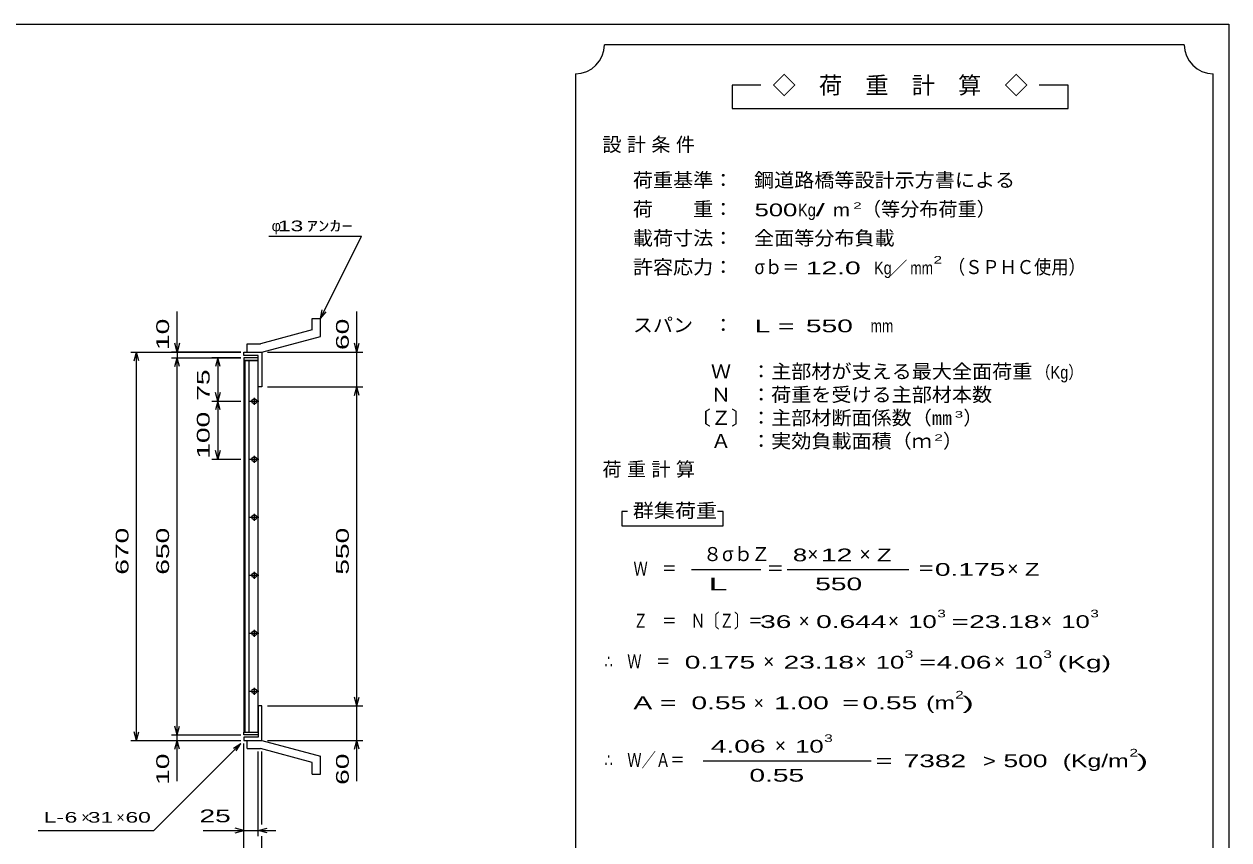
# Model space of a CAD drawing. Units: millimetres, scale not verified. Extents: x -1820 to 1724, y -1285 to 1059.
# Drawn here: x -354 to 1724, y -348 to 1059 of the extents above; entities that cross this region are included whole.
import ezdxf
from ezdxf.enums import TextEntityAlignment as Align

# ---------------------------------------------------------------- set-up
doc = ezdxf.new("R2010")
doc.units = ezdxf.units.MM
doc.header["$LTSCALE"] = 10
for name, color, linetype, lineweight in [('0_2', 150, 'Continuous', 25), ('16', 3, 'Continuous', 25), ('19', 6, 'Continuous', 25), ('22', 2, 'Continuous', 25)]:
    doc.layers.add(name, color=color, linetype=linetype, lineweight=lineweight)
doc.styles.add('ベクトル', font='')
doc.styles.get('ベクトル').set_extended_font_data('ベクトル')

msp = doc.modelspace()

# ---------------------------------------------------------------- linework, layer by layer
at = {"layer": '0_2'}
for p, q in [((-1736, 1059), (1724, 1059)), ((1724, 1059), (1724, -1141))]:
    msp.add_line(p, q, dxfattribs=at)
at = {"layer": '16'}
for p, q in [((49.94, 483.5), (24.94, 483.5)), ((24.94, 483.5), (24.94, 479)), ((24.94, 479), (49.94, 479)), ((24.94, 479), (24.94, -162)), ((49.94, 479), (24.94, 479)), ((26.94, 479), (26.94, -162)), ((33.94, -162), (33.94, 479)), ((49.94, 479), (49.94, 483.5)), ((49.94, -162), (49.94, 479)), ((34.94, 408.5), (50.94, 408.5)), ((44.94, 411.5), (40.94, 411.5)), ((40.94, 405.5), (44.94, 405.5)), ((42.94, 414.5), (42.94, 402.5)), ((42.94, 314.5), (42.94, 302.5)), ((34.94, 308.5), (50.94, 308.5)), ((44.94, 311.5), (40.94, 311.5)), ((40.94, 305.5), (44.94, 305.5)), ((34.94, 208.5), (50.94, 208.5)), ((44.94, 211.5), (40.94, 211.5)), ((42.94, 214.5), (42.94, 202.5)), ((40.94, 205.5), (44.94, 205.5)), ((34.94, 108.5), (50.94, 108.5)), ((44.94, 111.5), (40.94, 111.5)), ((40.94, 105.5), (44.94, 105.5)), ((42.94, 114.5), (42.94, 102.5)), ((34.94, 8.5), (50.94, 8.5)), ((44.94, 11.5), (40.94, 11.5)), ((40.94, 5.5), (44.94, 5.5)), ((42.94, 14.5), (42.94, 2.5)), ((34.94, -91.5), (50.94, -91.5)), ((44.94, -88.5), (40.94, -88.5)), ((40.94, -94.5), (44.94, -94.5)), ((42.94, -85.5), (42.94, -97.5)), ((24.94, -162), (49.94, -162)), ((24.94, -166.5), (24.94, -162)), ((24.94, -162), (49.94, -162)), ((49.94, -162), (49.94, -166.5)), ((49.94, -166.5), (24.94, -166.5))]:
    msp.add_line(p, q, dxfattribs=at)
for centre, radius, start, end in [((40.94, 408.5), 3, 90, 270), ((42.94, 408.5), 4, 46.6, 133.4), ((42.94, 408.5), 4, 226.6, 313.4), ((44.94, 408.5), 3, 270, 90), ((42.94, 308.5), 4, 46.6, 133.4), ((40.94, 308.5), 3, 90, 270), ((42.94, 308.5), 4, 226.6, 313.4), ((44.94, 308.5), 3, 270, 90), ((40.94, 208.5), 3, 90, 270), ((42.94, 208.5), 4, 46.6, 133.4), ((44.94, 208.5), 3, 270, 90), ((42.94, 208.5), 4, 226.6, 313.4), ((40.94, 108.5), 3, 90, 270), ((42.94, 108.5), 4, 46.6, 133.4), ((42.94, 108.5), 4, 226.6, 313.4), ((44.94, 108.5), 3, 270, 90), ((40.94, 8.5), 3, 90, 270), ((42.94, 8.5), 4, 46.6, 133.4), ((42.94, 8.5), 4, 226.6, 313.4), ((44.94, 8.5), 3, 270, 90), ((40.94, -91.5), 3, 90, 270), ((42.94, -91.5), 4, 46.6, 133.4), ((42.94, -91.5), 4, 226.6, 313.4), ((44.94, -91.5), 3, 270, 90)]:
    msp.add_arc(centre, radius, start, end, dxfattribs=at)
at = {"layer": '19'}
for p, q in [((142.94, 551.5), (156.94, 551.5)), ((142.94, 531.5), (142.94, 551.5)), ((156.94, 520.5), (156.94, 551.5)), ((142.94, 531.5), (53.94, 507.5)), ((55.94, 493.5), (156.94, 520.5)), ((30.94, 507.5), (53.94, 507.5)), ((30.94, 493.5), (30.94, 507.5)), ((24.94, 487.5), (24.94, 493.5)), ((24.94, 493.5), (54.94, 493.5)), ((49.94, 487.5), (24.94, 487.5)), ((30.94, 493.5), (55.94, 493.5)), ((49.94, 433.5), (49.94, 487.5)), ((54.94, 493.5), (55.94, 492.5)), ((55.94, 492.5), (55.94, 433.5)), ((55.94, 433.5), (49.94, 433.5)), ((55.94, -116.5), (49.94, -116.5)), ((49.94, -116.5), (49.94, -170.5)), ((55.94, -175.5), (55.94, -116.5)), ((24.94, -170.5), (24.94, -176.5)), ((49.94, -170.5), (24.94, -170.5)), ((24.94, -176.5), (54.94, -176.5)), ((30.94, -176.5), (55.94, -176.5)), ((30.94, -190.5), (30.94, -176.5)), ((54.94, -176.5), (55.94, -175.5)), ((55.94, -176.5), (156.94, -203.5)), ((30.94, -190.5), (53.94, -190.5)), ((142.94, -214.5), (53.94, -190.5)), ((156.94, -234.5), (156.94, -203.5)), ((142.94, -234.5), (142.94, -214.5)), ((142.94, -234.5), (156.94, -234.5))]:
    msp.add_line(p, q, dxfattribs=at)
at = {"layer": '22', "color": 4}
for p, q in [((1646.94, 1023.5), (646.94, 1023.5)), ((596.94, 973.5), (596.94, -576.5)), ((1696.94, -576.5), (1696.94, 973.5)), ((916.94, 953.5), (866.94, 953.5)), ((866.94, 953.5), (866.94, 913.5)), ((1446.94, 953.5), (1396.94, 953.5)), ((1446.94, 913.5), (1446.94, 953.5)), ((866.94, 913.5), (1446.94, 913.5)), ((67.94, 693.5), (227.94, 693.5)), ((156.94, 551.5), (227.94, 693.5)), ((-90.06, 493.5), (-90.06, 563.5)), ((156.94, 551.5), (159.94, 566.1)), ((156.94, 551.5), (166.94, 562.5)), ((219.94, 493.5), (219.94, 563.5)), ((-90.06, 493.5), (-94.06, 508.5)), ((-86.06, 508.5), (-90.06, 493.5)), ((219.94, 493.5), (215.94, 508.5)), ((219.94, 493.5), (223.94, 508.5)), ((-170.06, 493.5), (19.94, 493.5)), ((-164.06, 478.5), (-160.06, 493.5)), ((-156.06, 478.5), (-160.06, 493.5)), ((-160.06, -176.5), (-160.06, 493.5)), ((19.94, 493.5), (-100.06, 493.5)), ((-100.06, 483.5), (19.94, 483.5)), ((-94.06, 468.5), (-90.06, 483.5)), ((-90.06, 493.5), (-90.06, 483.5)), ((-86.06, 468.5), (-90.06, 483.5)), ((-90.06, -166.5), (-90.06, 483.5)), ((19.94, 483.5), (-30.06, 483.5)), ((-20.06, 483.5), (-24.06, 468.5)), ((-16.06, 468.5), (-20.06, 483.5)), ((-20.06, 483.5), (-20.06, 408.5)), ((65.94, 493.5), (229.94, 493.5)), ((219.94, 433.5), (219.94, 493.5)), ((-20.06, 408.5), (-24.06, 423.5)), ((-16.06, 423.5), (-20.06, 408.5)), ((65.94, 433.5), (229.94, 433.5)), ((215.94, 418.5), (219.94, 433.5)), ((223.94, 418.5), (219.94, 433.5)), ((219.94, -116.5), (219.94, 433.5)), ((-30.06, 408.5), (19.94, 408.5)), ((-20.06, 408.5), (-24.06, 393.5)), ((-16.06, 393.5), (-20.06, 408.5)), ((-20.06, 408.5), (-20.06, 308.5)), ((-20.06, 308.5), (-24.06, 323.5)), ((-16.06, 323.5), (-20.06, 308.5)), ((-30.06, 308.5), (19.94, 308.5)), ((686.94, 218.5), (676.94, 218.5)), ((676.94, 218.5), (676.94, 193.5)), ((851.94, 218.5), (841.94, 218.5)), ((851.94, 193.5), (851.94, 218.5)), ((676.94, 193.5), (851.94, 193.5)), ((796.94, 118.5), (916.94, 118.5)), ((961.94, 118.5), (1171.94, 118.5)), ((219.94, -116.5), (215.94, -101.5)), ((219.94, -116.5), (223.94, -101.5)), ((65.94, -116.5), (229.94, -116.5)), ((219.94, -176.5), (219.94, -116.5)), ((-160.06, -176.5), (-164.06, -161.5)), ((-160.06, -176.5), (-156.06, -161.5)), ((-90.06, -166.5), (-94.06, -151.5)), ((-90.06, -166.5), (-86.06, -151.5)), ((-170.06, -176.5), (19.94, -176.5)), ((-130.06, -331.5), (19.94, -181.5)), ((-100.06, -166.5), (19.94, -166.5)), ((-100.06, -176.5), (19.94, -176.5)), ((-94.06, -191.5), (-90.06, -176.5)), ((-90.06, -176.5), (-90.06, -166.5)), ((-86.06, -191.5), (-90.06, -176.5)), ((-90.06, -246.5), (-90.06, -176.5)), ((6.94, -189.5), (19.94, -181.5)), ((11.94, -194.5), (19.94, -181.5)), ((24.94, -341.5), (24.94, -181.5)), ((24.94, -411.5), (24.94, -181.5)), ((65.94, -176.5), (229.94, -176.5)), ((215.94, -191.5), (219.94, -176.5)), ((223.94, -191.5), (219.94, -176.5)), ((219.94, -246.5), (219.94, -176.5)), ((49.94, -341.5), (49.94, -195.5)), ((55.94, -321.5), (55.94, -195.5)), ((816.94, -211.5), (1106.94, -211.5)), ((-330.06, -331.5), (-130.06, -331.5)), ((-45.06, -331.5), (24.94, -331.5)), ((24.94, -331.5), (9.94, -327.5)), ((9.94, -335.5), (24.94, -331.5)), ((24.94, -331.5), (49.94, -331.5)), ((49.94, -331.5), (64.94, -327.5)), ((64.94, -335.5), (49.94, -331.5)), ((49.94, -331.5), (79.94, -331.5)), ((55.94, -411.5), (55.94, -341.5))]:
    msp.add_line(p, q, dxfattribs=at)
for centre, start, end in [((596.94, 1023.5), 270, 0), ((1696.94, 1023.5), 180, 270)]:
    msp.add_arc(centre, 50, start, end, dxfattribs=at)

# ---------------------------------------------------------------- texts
at = {"layer": '22', "style": 'ベクトル'}
for s, height, p in [('◇\u3000荷\u3000重\u3000計\u3000算\u3000◇', 29.33, (936.94, 953.5)), ('（等分布荷重）', 24.19, (1090.94, 740)), ('φ', 18.33, (72.94, 711)), ('／', 21.99, (1139.44, 638.5)), ('）', 24.19, (1265.94, 380)), ('）', 24.19, (1230.94, 340)), ('８', 24.19, (816.94, 145)), ('σｂ', 24.19, (849.94, 145)), ('Ｚ', 24.19, (899.94, 145)), ('×', 24.19, (996.94, 145)), ('×', 24.19, (1086.94, 145)), ('×', 24.19, (1341.94, 120)), ('×', 24.19, (981.94, 30)), ('×', 24.19, (1135.94, 30)), ('×', 24.19, (1399.94, 30)), ('×', 24.19, (920.94, -40)), ('×', 24.19, (1079.94, -40)), ('×', 24.19, (1318.94, -40)), ('×', 21.99, (904.44, -111.5)), ('×', 24.19, (940.94, -185)), ('×', 18.33, (-255.06, -309)), ('×', 18.33, (-195.06, -309))]:
    msp.add_text(s, height=height, dxfattribs=at).set_placement(p, align=Align.MIDDLE_LEFT)
for s, height, width, p in [('荷重基準：\u3000', 24.19, 1.05, (695.94, 790)), ('鋼道路橋等設計示方書による', 24.19, 1.05, (904.94, 790)), ('荷\u3000\u3000重：\u3000', 24.19, 1.05, (695.94, 740)), ('500', 21.99, 1.5, (905.94, 738.5)), ('Kg', 21.99, 0.85, (980.94, 738.5)), ('/', 21.99, 2, (1010.94, 738.5)), ('2', 11, 1.8, (1075.94, 746)), ('m', 21.99, 1.2, (1040.94, 738.5)), (' 13 ', 18.33, 1.6, (72.94, 711)), ('ｱﾝｶｰ', 18.33, 1.6, (132.94, 711)), ('載荷寸法：\u3000', 24.19, 1.05, (695.94, 690)), ('全面等分布負載', 24.19, 1.05, (904.94, 690)), ('許容応力：\u3000', 24.19, 1.05, (695.94, 640)), ('σｂ＝', 24.19, 0.9, (905.94, 640)), (' 12.0', 21.99, 1.65, (980.94, 638.5)), ('Kg', 21.99, 0.85, (1111.94, 638.5)), ('mm', 21.99, 0.8, (1174.44, 638.5)), ('2', 13.2, 1.5, (1214.44, 652.5)), ('（ＳＰＨＣ使用）', 24.19, 0.9, (1239.44, 640)), ('スパン\u3000：\u3000', 24.19, 1.05, (695.94, 540)), ('L =', 21.99, 1.65, (905.94, 538.5)), (' 550 ', 21.99, 1.65, (980.94, 538.5)), ('mm', 21.99, 0.8, (1105.94, 538.5)), ('\u3000Ｗ\u3000：主部材が支える最大全面荷重', 24.19, 1.05, (795.94, 460)), ('（Kg）', 21.99, 0.85, (1390.94, 458.5)), ('\u3000Ｎ\u3000：荷重を受ける主部材本数', 24.19, 1.05, (795.94, 420)), ('〔Ｚ〕：主部材断面係数（㎜', 24.19, 1.05, (795.94, 380)), ('3', 11, 1.8, (1250.94, 386)), ('\u3000Ａ\u3000：実効負載面積（ｍ', 24.19, 1.05, (795.94, 340)), ('2', 11, 1.8, (1215.94, 346)), ('群集荷重', 24.19, 1.1, (695.94, 220)), ('8', 21.99, 1.5, (971.94, 143.5)), (' 12 ', 21.99, 1.65, (1006.94, 143.5)), ('Z', 21.99, 1.4, (1116.94, 143.5)), ('Ｗ\u3000＝', 24.19, 0.75, (696.94, 120)), ('＝', 24.19, 0.9, (926.94, 120)), ('＝', 24.19, 0.9, (1186.94, 120)), ('0.175', 21.99, 1.65, (1216.94, 118.5)), ('Z', 21.99, 1.4, (1371.94, 118.5)), (' 550 ', 21.99, 1.65, (996.94, 93.5)), ('Ｚ\u3000＝\u3000Ｎ〔Ｚ〕＝', 24.19, 0.75, (696.94, 30)), ('3', 13.2, 1.5, (1220.94, 42.5)), ('3', 13.2, 1.5, (1484.94, 42.5)), (' 36 ', 21.99, 1.65, (901.94, 28.5)), ('0.644', 21.99, 1.65, (1011.94, 28.5)), ('10', 21.99, 1.5, (1170.94, 28.5)), ('=', 21.99, 1.7, (1245.94, 28.5)), ('23.18', 21.99, 1.65, (1275.94, 28.5)), ('10', 21.99, 1.5, (1434.94, 28.5)), ('3', 13.2, 1.5, (1164.94, -27.5)), ('3', 13.2, 1.5, (1403.94, -27.5)), ('∴\u3000Ｗ\u3000＝', 24.19, 0.75, (646.94, -40)), (' 0.175', 21.99, 1.65, (771.94, -41.5)), ('23.18', 21.99, 1.65, (955.94, -41.5)), ('10', 21.99, 1.5, (1114.94, -41.5)), ('=', 21.99, 1.7, (1189.94, -41.5)), ('4.06', 21.99, 1.65, (1219.94, -41.5)), ('10', 21.99, 1.5, (1353.94, -41.5)), ('(Kg)', 21.99, 1.65, (1428.94, -41.5)), ('A = ', 21.99, 1.65, (696.94, -111.5)), ('0.55', 21.99, 1.65, (796.94, -111.5)), ('1.00', 21.99, 1.65, (939.44, -111.5)), ('0.55', 21.99, 1.65, (1091.94, -111.5)), ('(m', 21.99, 1.45, (1201.94, -111.5)), ('2', 13.2, 1.5, (1251.94, -97.5)), (')', 21.99, 2, (1264.44, -111.5)), ('=', 21.99, 1.7, (1056.94, -111.5)), ('3', 13.2, 1.5, (1025.94, -172.5)), (' 4.06', 21.99, 1.65, (816.94, -186.5)), ('10', 21.99, 1.5, (975.94, -186.5)), ('∴\u3000Ｗ／Ａ＝', 24.19, 0.75, (646.94, -210)), ('=', 21.99, 1.7, (1114.44, -211.5)), (' 7382 ', 21.99, 1.65, (1149.44, -211.5)), ('>', 21.99, 1.3, (1299.44, -211.5)), (' 500 ', 21.99, 1.55, (1322.44, -211.5)), ('(Kg/m', 21.99, 1.45, (1437.44, -211.5)), ('2', 13.2, 1.5, (1552.44, -197.5)), (')', 21.99, 2, (1564.94, -211.5)), ('0.55', 21.99, 1.65, (896.94, -236.5)), ('L-', 18.33, 1.6, (-320.06, -309)), (' 6 ', 18.33, 1.6, (-295.06, -309)), (' 31 ', 18.33, 1.6, (-255.06, -309)), (' 60 ', 18.33, 1.6, (-190.06, -309)), (' 25 ', 21.99, 1.65, (-65.06, -306.5))]:
    msp.add_text(s, height=height, dxfattribs=dict(at, width=width)).set_placement(p, align=Align.MIDDLE_LEFT)
at = {"layer": '22', "style": 'ベクトル', "width": 1.65}
for s, p in [(' 10 ', (-115.06, 483.5)), (' 60 ', (194.94, 483.5)), (' 75 ', (-45.06, 396)), (' 100 ', (-45.06, 296)), (' 670 ', (-185.06, 96)), (' 650 ', (-115.06, 96)), (' 550 ', (194.94, 96)), (' 10 ', (-115.06, -266.5)), (' 60 ', (194.94, -266.5))]:
    msp.add_text(s, height=21.99, rotation=90, dxfattribs=at).set_placement(p, align=Align.MIDDLE_LEFT)
at = {"layer": '22', "attachment_point": 4, "style": 'ベクトル'}
for s, insert, char_height in [('\\T1.28;設計条件', (643.44, 850), 24.19), ('\\T1.28;荷重計算', (643.44, 290), 24.19), ('\\T1.5;\\W2;\\~L\\~', (801.94, 93.5), 21.99)]:
    msp.add_mtext(s, dxfattribs=dict(at, insert=insert, char_height=char_height))

doc.saveas('drawing.dxf')
